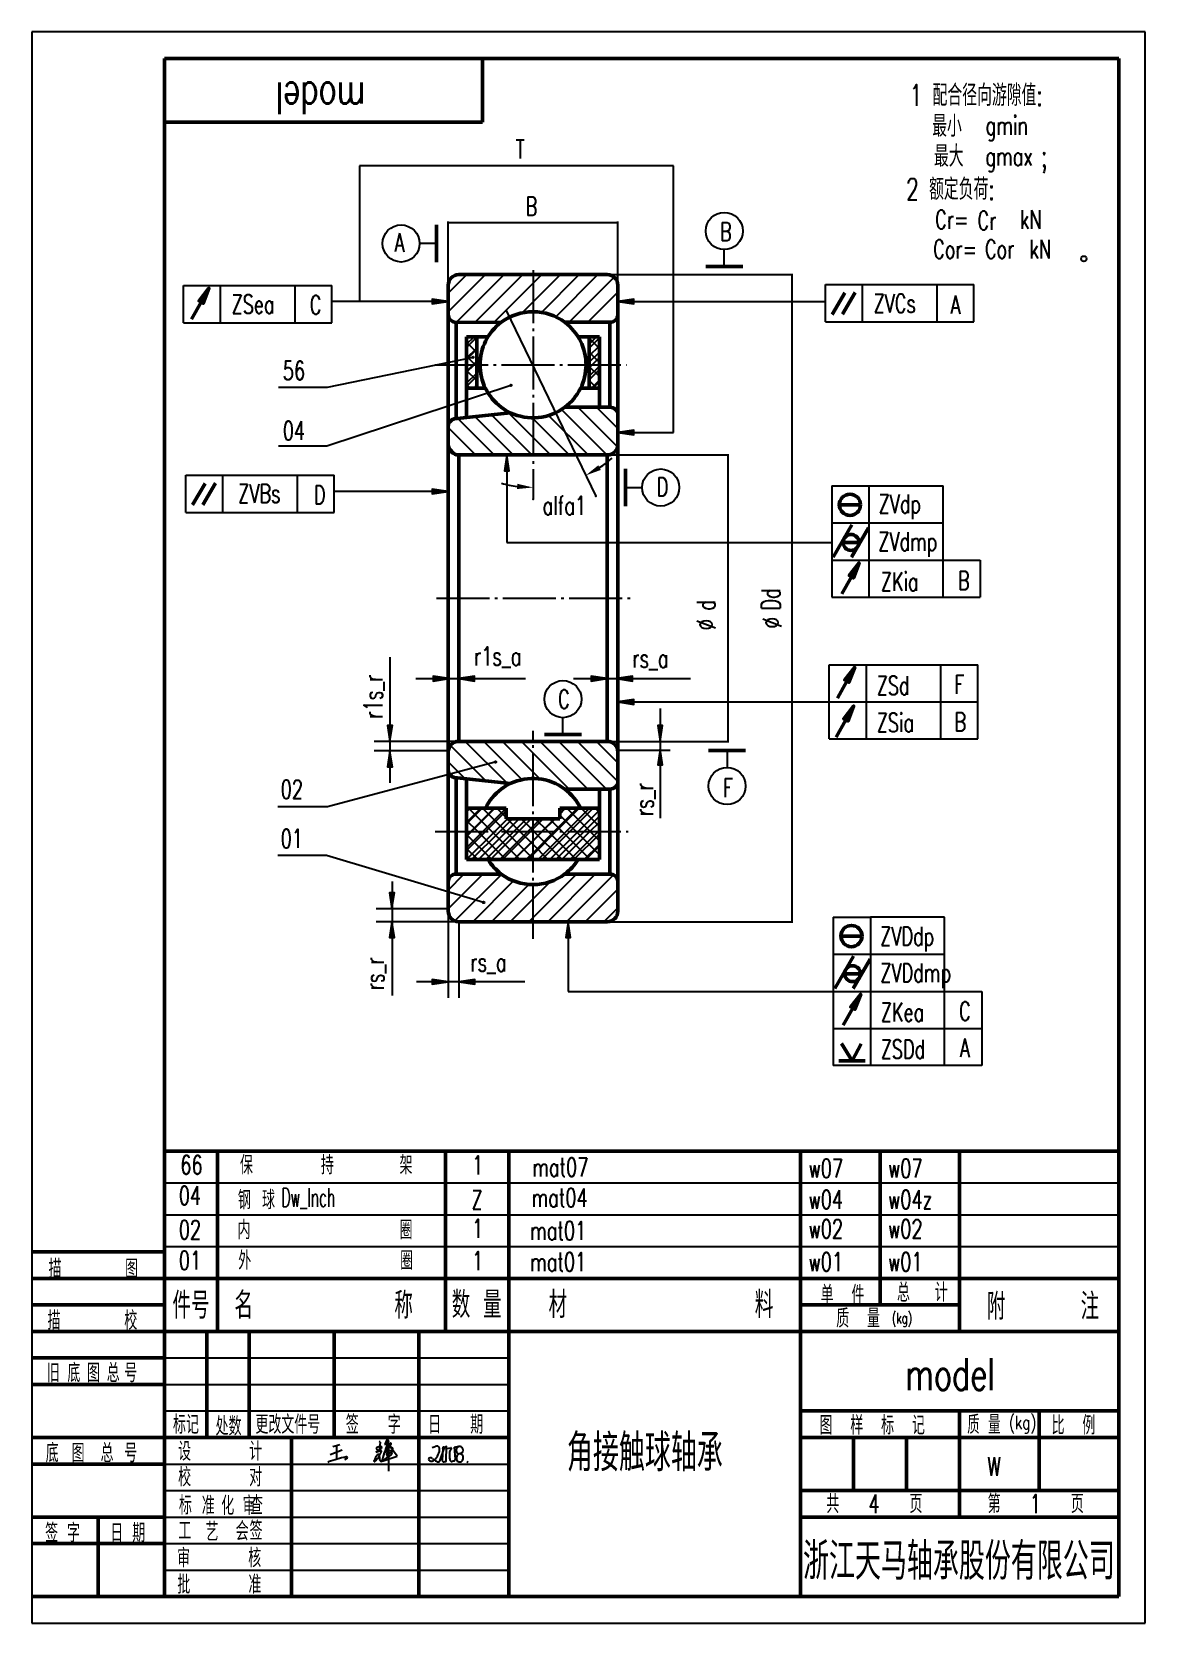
# Model space of a CAD drawing. Header units: millimetres. Extents: x 565 to 775, y 384 to 684.
import ezdxf
from ezdxf.enums import TextEntityAlignment as Align

# ---------------------------------------------------------------- set-up
doc = ezdxf.new("R2010")
doc.units = ezdxf.units.MM
doc.linetypes.add('CENTER', pattern=[12.5, 10, -1, 0.5, -1])
doc.layers.add('1', color=7, linetype='Continuous', lineweight=50)
for name, color, linetype in [('12', 7, 'Continuous'), ('2', 7, 'Continuous'), ('22', 7, 'Continuous'), ('3', 7, 'CENTER'), ('6', 7, 'Continuous')]:
    doc.layers.add(name, color=color, linetype=linetype)
doc.styles.add('HZ', font='SIMPLEX', dxfattribs={"width": 0.7, "bigfont": 'HZTXT'})
doc.dimstyles.get("Standard").update_dxf_attribs({"dimtxt": 0.18, "dimasz": 0.18, "dimexe": 0.18, "dimexo": 0.0625, "dimgap": 0.09, "dimtad": 0, "dimtih": 1, "dimtoh": 1, "dimdec": 4, "dimzin": 0, "dimdsep": 46, "dimtxsty": 'Standard', "dimcen": 0.09, "dimadec": 0, "dimazin": 0, "dimtfac": 1, "dimtdec": 4, "dimtofl": 0, "dimtmove": 0, "dimatfit": 3, "dimfxl": 1, "dimtolj": 1, "dimtzin": 0, "dimarcsym": 0})

# ---------------------------------------------------------------- blocks, each defined once
blk = doc.blocks.new('BLK', base_point=(1, 0))
for points in [[(0, 0), (1, 0), (0, 0.15), (0, -0.15), (1, 0)], [(0, 0.07), (0.5, 0), (0, -0.07)]]:
    blk.add_lwpolyline(points)
blk = doc.blocks.new('*X4')
at = {"color": 0}
for p, q in [((196.52, 37.42), (199.55, 40.45)), ((196.52, 33.89), (203.08, 40.44)), ((197.77, 31.6), (206.61, 40.44)), ((201.15, 31.45), (208.85, 39.15)), ((211.76, 31.45), (220.75, 40.44)), ((215.3, 31.45), (224.29, 40.45)), ((218.83, 31.45), (227.68, 40.3)), ((204.69, 31.45), (211.72, 38.48)), ((208.22, 31.45), (215.77, 38.99)), ((222.37, 31.45), (228.52, 37.6)), ((225.9, 31.45), (228.52, 34.07))]:
    blk.add_line(p, q, dxfattribs=at)
blk = doc.blocks.new('*X5')
at = {"color": 0}
for p, q in [((203.64, 57.99), (196.95, 64.68)), ((207.62, 57.55), (199.72, 65.45)), ((210.47, 58.23), (203.25, 65.45)), ((213.88, 58.35), (206.79, 65.45)), ((219.32, 56.45), (210.32, 65.45)), ((222.86, 56.45), (213.86, 65.45)), ((226.39, 56.45), (217.39, 65.45)), ((228.52, 57.86), (220.93, 65.45)), ((228.52, 61.39), (224.47, 65.45)), ((199.66, 58.43), (196.52, 61.57))]:
    blk.add_line(p, q, dxfattribs=at)
blk = doc.blocks.new('*X6')
at = {"color": 0}
for p, q in [((212.29, 109.45), (204.71, 117.03)), ((215.82, 109.45), (207.89, 117.38)), ((226.43, 109.45), (217.87, 118)), ((228.46, 110.95), (220.96, 118.45)), ((228.52, 114.43), (224.5, 118.45)), ((201.68, 109.45), (196.52, 114.61)), ((205.21, 109.45), (198.34, 116.32)), ((208.75, 109.45), (201.53, 116.67)), ((219.36, 109.45), (212.36, 116.45)), ((222.89, 109.45), (215.45, 116.89)), ((198.1, 109.49), (196.56, 111.03))]:
    blk.add_line(p, q, dxfattribs=at)
blk = doc.blocks.new('*X7')
at = {"color": 0}
for p, q in [((196.52, 136.42), (203.55, 143.45)), ((196.52, 139.95), (200.02, 143.45)), ((198.09, 134.45), (207.09, 143.45)), ((201.63, 134.45), (210.62, 143.45)), ((205.17, 134.45), (214.16, 143.45)), ((210.49, 136.24), (217.69, 143.45)), ((214.1, 136.32), (221.23, 143.45)), ((216.8, 135.48), (224.77, 143.45)), ((219.27, 134.42), (227.82, 142.97)), ((222.82, 134.43), (228.52, 140.13))]:
    blk.add_line(p, q, dxfattribs=at)
blk = doc.blocks.new('*D9')
at = {"layer": '2', "color": 0, "lineweight": -2, "transparency": 16777216}
for p, q in [((643.33, 636.18), (643.33, 648.14)), ((675.33, 636.18), (675.33, 648.14)), ((643.51, 647.96), (675.15, 647.96))]:
    blk.add_line(p, q, dxfattribs=at)
at = {"layer": '2', "color": 0, "transparency": 16777216}
for points in [[(643.51, 647.99), (643.51, 647.93), (643.33, 647.96)], [(675.15, 647.99), (675.15, 647.93), (675.33, 647.96)]]:
    blk.add_solid(points, dxfattribs=at)
at = {"layer": 'DEFPOINTS', "color": 0, "transparency": 16777216}
for p in [(675.33, 647.96), (643.33, 636.11), (675.33, 636.11)]:
    blk.add_point(p, dxfattribs=at)
blk = doc.blocks.new('JZ', base_point=(74.06, 131.06))
at = {"layer": '1'}
blk.add_line((74.32, 131.19), (81.32, 131.19), dxfattribs=at)
at = {"layer": '2'}
blk.add_line((77.82, 131.19), (77.82, 134.36), dxfattribs=at)
blk.add_circle((77.82, 137.86), 3.5, dxfattribs=at)
blk = doc.blocks.new('*D10')
at = {"layer": '2', "color": 0, "lineweight": -2, "transparency": 16777216}
for p, q in [((673.4, 638.11), (708.34, 638.11)), ((708.16, 637.93), (708.16, 516.29)), ((673.4, 516.11), (708.34, 516.11))]:
    blk.add_line(p, q, dxfattribs=at)
at = {"layer": '2', "color": 0, "transparency": 16777216}
for points in [[(708.13, 637.93), (708.19, 637.93), (708.16, 638.11)], [(708.13, 516.29), (708.19, 516.29), (708.16, 516.11)]]:
    blk.add_solid(points, dxfattribs=at)
at = {"layer": 'DEFPOINTS', "color": 0, "transparency": 16777216}
for p in [(673.33, 638.11), (673.33, 516.11), (708.16, 516.11)]:
    blk.add_point(p, dxfattribs=at)
blk = doc.blocks.new('*D11')
at = {"layer": '2', "color": 0, "lineweight": -2, "transparency": 16777216}
for p, q in [((673.3, 604.11), (696.29, 604.11)), ((696.11, 550.29), (696.11, 603.93)), ((673.4, 550.11), (696.29, 550.11))]:
    blk.add_line(p, q, dxfattribs=at)
at = {"layer": '2', "color": 0, "transparency": 16777216}
for points in [[(696.08, 603.93), (696.14, 603.93), (696.11, 604.11)], [(696.08, 550.29), (696.14, 550.29), (696.11, 550.11)]]:
    blk.add_solid(points, dxfattribs=at)
at = {"layer": 'DEFPOINTS', "color": 0, "transparency": 16777216}
for p in [(673.24, 604.11), (696.11, 604.11), (673.33, 550.11)]:
    blk.add_point(p, dxfattribs=at)

msp = doc.modelspace()

# ---------------------------------------------------------------- linework, layer by layer
for p, q in [((621.55559, 417.18949), (622.91107, 417.57739)), ((622.24419, 417.38655), (622.26852, 414.76559)), ((630.83646, 417.00407), (629.68408, 416.10466)), ((630.47253, 417.98184), (630.32063, 416.33499)), ((631.64835, 418.21924), (631.41081, 417.59013)), ((631.41081, 417.59013), (631.64835, 417.64948)), ((632.59665, 417.65197), (631.6526, 416.22533)), ((633.70853, 415.37808), (632.07503, 417.58575)), ((632.07503, 417.58575), (632.07699, 416.18366)), ((632.52176, 417.5613), (632.52176, 417.5613)), ((640.33522, 416.98366), (640.87744, 417.20042)), ((641.76149, 414.39164), (642.63904, 417.02271)), ((642.32275, 416.78261), (642.414, 417.03797)), ((642.63904, 417.02271), (642.49278, 417.07143)), ((642.85203, 417.11093), (642.85203, 416.89205)), ((642.94328, 414.52081), (642.99804, 417.14742)), ((644.49462, 417.05621), (645.36578, 417.23053)), ((644.69539, 414.77617), (644.49462, 417.05621)), ((620.61251, 414.22084), (620.74864, 414.27055)), ((621.05765, 415.70897), (623.34403, 416.54386)), ((624.28181, 415.01961), (623.80427, 414.64841)), ((629.68408, 416.10466), (630.55111, 416.42274)), ((630.32063, 416.33499), (629.82676, 416.72986)), ((631.04757, 414.45603), (633.70853, 415.37808)), ((631.6526, 416.22533), (631.58505, 416.19157)), ((632.07699, 416.18366), (632.07592, 412.55022)), ((642.32275, 416.83733), (642.19499, 414.59377)), ((642.3775, 416.94677), (642.32275, 416.83733)), ((642.85203, 416.89205), (642.96153, 416.78261)), ((642.96153, 416.78261), (643.85584, 416.91029)), ((643.60032, 416.01651), (643.58207, 415.14098)), ((643.87409, 416.65493), (643.65507, 416.30836)), ((644.56763, 414.53905), (644.69539, 414.77617)), ((646.84901, 414.37488), (647.12278, 414.21072))]:
    msp.add_line(p, q)
for centre, radius, start, end in [((631.23874, 412.9864), 4.22345, 98.0146679, 108.9005078), ((630.31576, 417.95854), 0.15849, 8.4525573, 84.1442321), ((630.67271, 417.00644), 0.16376, 359.1714359, 98.0146679), ((649.98017, 410.24107), 19.57483, 155.9855785, 167.0616906), ((632.88602, 415.24451), 1.84234, 97.9202994, 142.0603178), ((631.92152, 418.09608), 0.29965, 104.5678325, 155.7329048), ((631.08576, 420.59404), 2.99782, 280.8166613, 287.7523891), ((631.9457, 418.25813), 0.16213, 341.7540804, 127.8769993), ((631.63406, 420.29479), 2.58187, 278.1438691, 288.0077035), ((632.45528, 417.69336), 0.14785, 296.7181922, 98.9713927), ((632.48407, 416.64573), 0.44869, 315.4460481, 70.7292572), ((641.14167, 416.7251), 0.54383, 16.1691007, 119.0694681), ((642.46333, 416.98303), 0.09318, 71.5750642, 202.902758), ((642.86779, 417.1466), 0.039, 246.154342, 1.1941956), ((642.95241, 417.14837), 0.04564, 358.8058044, 181.1941956), ((645.6742, 416.48382), 0.81759, 126.6989745, 245.1596607), ((645.49037, 416.38587), 0.81279, 70.3740262, 112.022584), ((645.36425, 416.46837), 0.79113, 341.2844619, 59.7018298), ((628.85811, 391.95361), 23.74467, 101.5909492, 109.9700076), ((624.17713, 415.10943), 0.13793, 319.371577, 130.6622652), ((631.7066, 413.89693), 2.42292, 137.0124048, 164.1275062), ((629.01818, 414.48573), 0.36541, 348.9199235, 11.6616905), ((629.44, 414.41443), 0.06322, 179.0259282, 317.3946354), ((626.64482, 417.63045), 4.3238, 311.0887327, 341.1893868), ((629.91797, 416.84395), 0.14607, 108.9005078, 231.3566021), ((630.14562, 415.42244), 0.24637, 50.3483882, 149.0956111), ((627.89064, 414.70986), 2.57541, 357.3547718, 20.5080306), ((630.77924, 414.63935), 0.31961, 188.7008982, 224.456308), ((630.60252, 416.2826), 0.14927, 25.1165159, 110.1466896), ((630.66135, 414.52367), 0.15444, 224.456308, 309.5217625), ((630.62069, 416.29112), 0.1292, 334.8834841, 25.1165159), ((630.48179, 414.74132), 0.4366, 309.5217625, 344.3994333), ((644.05221, 396.91279), 21.95004, 121.6827134, 126.7739565), ((631.00387, 414.56046), 0.11321, 215.420078, 292.7068906), ((631.53006, 416.30161), 0.12301, 142.0603178, 296.5518119), ((632.25984, 415.69837), 0.55875, 146.2303749, 188.9941729), ((631.86239, 415.71506), 0.18621, 213.9675398, 354.8577194), ((632.36563, 415.7575), 0.62325, 92.3396666, 156.205066), ((607.64946, 445.62374), 38.611, 309.1906386, 310.6533732), ((632.31686, 415.95913), 0.42174, 299.3725836, 86.8302727), ((640.03197, 414.64814), 0.43642, 39.2816282, 162.217783), ((640.02169, 414.87157), 0.41519, 192.5394353, 247.1048652), ((640.16157, 415.20279), 0.77474, 247.1048652, 312.8995645), ((642.32422, 416.89917), 2.77837, 225.2955946, 244.4912331), ((638.11102, 417.40947), 3.78708, 312.8995645, 332.460007), ((641.4446, 414.83875), 0.54802, 234.6730877, 305.3269123), ((639.74036, 416.55985), 1.94953, 332.460007, 9.3488615), ((642.47764, 414.57767), 0.28311, 176.7408638, 283.0907307), ((628.00115, 476.83231), 64.19874, 283.0907307, 283.3751901), ((642.82368, 414.49411), 0.12255, 283.3751901, 12.5835602), ((644.93481, 415.11278), 1.35303, 178.8058266, 208.5522016), ((643.99504, 416.09352), 0.40216, 147.7091488, 191.0392829), ((643.98611, 414.59656), 0.27298, 208.5522016, 288.9694749), ((643.86542, 416.84315), 0.06783, 339.2267202, 98.1253977), ((645.92036, 416.06364), 2.12999, 159.2267202, 163.8830539), ((644.73285, 412.42412), 2.02421, 97.8002648, 108.9694749), ((644.44074, 414.55651), 0.12809, 277.8002648, 352.1658628), ((645.59447, 415.10455), 0.68974, 41.1882349, 195.3508845), ((645.44998, 414.79848), 0.53508, 166.6584756, 240.3898405), ((645.49037, 415.08676), 0.81279, 247.977416, 289.6259738), ((644.81867, 417.3979), 1.75416, 293.5900447, 317.5757868), ((645.11861, 415.17196), 1.06748, 307.1571451, 21.2451227)]:
    msp.add_arc(centre, radius, start, end)
at = {"layer": '1'}
for p, q in [((769.79729, 678.88131), (589.79729, 678.88131)), ((589.79729, 678.88131), (589.79729, 388.88131)), ((649.79729, 666.88131), (649.79729, 678.88131)), ((769.79729, 388.88131), (769.79729, 678.88131)), ((589.79729, 666.88131), (649.79729, 666.88131)), ((643.33286, 630.61492), (643.33286, 636.11492)), ((645.33286, 638.11492), (673.33286, 638.11492)), ((675.33286, 633.20688), (675.33286, 636.11492)), ((675.33286, 633.20688), (675.33286, 611.61492)), ((715.73716, 630.56913), (718.11561, 634.68872)), ((717.70395, 630.66698), (720.06372, 634.75423)), ((596.74758, 632.92938), (594.94222, 629.70607)), ((643.33286, 609.45643), (643.33286, 630.61492)), ((644.83286, 629.11492), (653.34365, 629.123)), ((644.83286, 610.9495), (644.83286, 629.11492)), ((665.30683, 629.13437), (674.12045, 629.14275)), ((673.83286, 613.11492), (673.83286, 629.11492)), ((646.81667, 611.1705), (646.81667, 626.40342)), ((646.81667, 626.40342), (649.33286, 626.40342)), ((648.73481, 626.40342), (648.73481, 616.72652)), ((649.33286, 626.40342), (650.84624, 626.40428)), ((669.33286, 626.40342), (667.81947, 626.40428)), ((671.84904, 626.40342), (669.33286, 626.40342)), ((669.93091, 626.40342), (669.93091, 616.72652)), ((671.84904, 613.11492), (671.84904, 626.40342)), ((646.81667, 616.72652), (650.3472, 616.72652)), ((671.84904, 616.72652), (668.31851, 616.72652)), ((644.45383, 610.90775), (655.0371, 612.08461)), ((673.83286, 613.11492), (665.33286, 613.11492)), ((643.33286, 609.45643), (643.33286, 606.11492)), ((675.33286, 611.61492), (675.33286, 606.11492)), ((643.33286, 606.11492), (643.33286, 582.11492)), ((675.33286, 606.11492), (675.33286, 582.11492)), ((645.33286, 604.11492), (659.33286, 604.11492)), ((645.33286, 604.11492), (645.33286, 582.11492)), ((673.33286, 604.11492), (659.33286, 604.11492)), ((673.33286, 604.11492), (673.33286, 582.11492)), ((595.13605, 594.70177), (597.47292, 598.74934)), ((597.06126, 594.72759), (599.42103, 598.81484)), ((717.10122, 594.71672), (721.10122, 594.71672)), ((715.95816, 584.86004), (719.45816, 590.92222)), ((719.40709, 584.8477), (722.605, 590.38664)), ((717.814, 587.62353), (720.814, 587.62353)), ((643.33286, 548.3298), (643.33286, 582.11492)), ((645.33286, 550.11492), (645.33286, 582.11492)), ((673.33286, 550.11492), (673.33286, 582.11492)), ((675.33286, 548.11492), (675.33286, 582.11492)), ((719.37228, 581.14037), (717.56692, 577.91705)), ((718.53693, 561.48301), (716.73157, 558.25969)), ((718.32462, 554.15292), (716.51926, 550.9296)), ((645.33286, 550.11492), (659.33286, 550.11492)), ((673.33286, 550.11492), (659.33286, 550.11492)), ((643.33286, 548.11492), (643.33286, 544.7734)), ((675.33286, 542.61492), (675.33286, 548.11492)), ((643.33286, 544.7734), (643.33286, 542.61492)), ((644.45383, 543.32208), (655.0371, 542.14523)), ((644.83286, 543.28033), (644.83286, 525.11492)), ((646.81667, 543.05933), (646.81667, 527.82641)), ((643.33286, 542.61492), (643.33286, 523.61492)), ((673.83286, 541.11492), (665.33286, 541.11492)), ((671.84904, 541.11492), (671.84904, 527.82641)), ((673.83286, 541.11492), (673.83286, 525.11492)), ((675.33286, 523.58738), (675.33286, 542.61492)), ((646.81667, 537.49881), (654.2853, 537.49881)), ((654.2853, 537.50832), (654.2853, 535.51321)), ((664.38041, 537.51044), (664.38041, 535.51321)), ((664.38041, 537.49881), (671.84904, 537.49881)), ((654.2853, 535.51321), (659.33286, 535.51321)), ((664.38041, 535.51321), (659.33286, 535.51321)), ((644.83286, 525.11492), (653.45594, 525.10672)), ((646.81667, 527.82641), (671.84904, 527.82641)), ((673.83286, 525.11492), (665.38716, 525.10689)), ((643.33286, 523.61492), (643.33286, 518.11492)), ((675.33286, 523.58738), (675.33286, 518.11492)), ((645.33286, 516.11492), (673.33286, 516.11492)), ((717.39697, 513.41505), (721.39697, 513.41505)), ((716.25392, 503.55837), (719.75392, 509.62054)), ((719.70284, 503.54602), (722.90076, 509.08497)), ((718.10976, 506.32185), (721.10976, 506.32185)), ((719.66803, 499.83869), (717.86268, 496.61538)), ((719.50051, 489.90671), (717.51841, 493.17918)), ((719.50051, 489.90671), (721.24999, 493.09773)), ((717.00749, 489.90671), (721.99354, 489.90671)), ((589.79729, 472.88131), (769.79729, 472.88131)), ((599.79729, 472.88131), (599.79729, 438.88131)), ((642.79729, 472.88131), (642.79729, 438.88131)), ((654.79729, 472.88131), (654.79729, 438.88131)), ((709.79729, 472.88131), (709.79729, 388.88131)), ((724.79729, 472.88131), (724.79729, 443.88131)), ((739.79729, 472.88131), (739.79729, 438.88131)), ((564.79729, 453.88131), (589.79729, 453.88131)), ((564.79729, 448.88131), (589.79729, 448.88131)), ((589.79729, 448.88131), (769.79729, 448.88131)), ((564.79729, 443.88131), (589.79729, 443.88131)), ((709.79729, 443.88131), (739.79729, 443.88131)), ((564.79729, 438.88131), (589.79729, 438.88131)), ((589.79729, 438.88131), (769.79729, 438.88131)), ((597.79729, 438.88131), (597.79729, 418.88131)), ((605.79729, 438.88131), (605.79729, 418.88131)), ((621.79729, 438.88131), (621.79729, 418.88131)), ((637.79729, 438.88131), (637.79729, 418.88131)), ((654.79729, 438.88131), (654.79729, 388.88131)), ((564.79729, 433.88131), (589.79729, 433.88131)), ((564.79729, 428.88131), (589.79729, 428.88131)), ((709.79729, 423.88131), (769.79729, 423.88131)), ((739.79729, 423.88131), (739.79729, 403.88131)), ((754.79729, 423.88131), (754.79729, 408.88131)), ((564.79729, 418.88131), (589.79729, 418.88131)), ((589.79729, 418.88131), (654.79729, 418.88131)), ((613.79729, 418.88131), (613.79729, 388.88131)), ((637.79729, 418.88131), (637.79729, 388.88131)), ((709.79729, 418.88131), (769.79729, 418.88131)), ((719.79729, 418.88131), (719.79729, 408.88131)), ((729.79729, 418.88131), (729.79729, 408.88131)), ((564.79729, 413.88131), (589.79729, 413.88131)), ((709.79729, 408.88131), (769.79729, 408.88131)), ((564.79729, 403.88131), (589.79729, 403.88131)), ((577.29729, 403.88131), (577.29729, 388.88131)), ((709.79729, 403.88131), (769.79729, 403.88131)), ((564.79729, 398.88131), (589.79729, 398.88131)), ((564.79729, 388.88131), (769.79729, 388.88131))]:
    msp.add_line(p, q, dxfattribs=at)
for centre, radius in [((719.10122, 594.71672), 2), ((719.314, 587.62353), 1.5), ((719.39697, 513.41505), 2), ((719.60976, 506.32185), 1.5)]:
    msp.add_circle(centre, radius, dxfattribs=at)
for centre, radius, start, end in [((645.33286, 636.11492), 2, 90, 180), ((673.33286, 636.11492), 2, 0, 90), ((644.83286, 630.61492), 1.5, 180, 270), ((659.33286, 621.11492), 10, 52.8540461, 126.7926058), ((673.83286, 630.61492), 1.5, 270, 0), ((659.33286, 621.11492), 10, 126.7926058, 233.1301024), ((659.33286, 621.11492), 10, 306.8698976, 52.8540461), ((659.33286, 621.11492), 10, 233.1301024, 244.5593799), ((659.33286, 621.11492), 10, 244.5593799, 306.8698976), ((673.83286, 611.61492), 1.5, 0, 90), ((644.83286, 609.45643), 1.5, 104.6364382, 180), ((645.33286, 606.11492), 2, 180, 270), ((673.33286, 606.11492), 2, 270, 0), ((645.33286, 548.11492), 2, 90, 180), ((673.33286, 548.11492), 2, 0, 90), ((644.83286, 544.7734), 1.5, 180, 255.3635618), ((659.33286, 533.11492), 10, 53.1301024, 115.4406201), ((659.33286, 533.11492), 10, 126.8698976, 153.9988454), ((659.33286, 533.11492), 10, 115.4406201, 126.8698976), ((659.33286, 533.11492), 10, 26.0011546, 53.1301024), ((673.83286, 542.61492), 1.5, 270, 0), ((644.83286, 523.61492), 1.5, 90, 180), ((659.33286, 533.11492), 10, 211.9278072, 233.2073942), ((659.33286, 533.11492), 10, 233.2073942, 307.0903492), ((659.33286, 533.11492), 10, 306.7926058, 328.0721928), ((673.83286, 523.61492), 1.5, 0, 90), ((645.33286, 518.11492), 2, 180, 270), ((673.33286, 518.11492), 2, 270, 0)]:
    msp.add_arc(centre, radius, start, end, dxfattribs=at)
at = {"layer": '12'}
for p, q in [((646.81667, 624.36603), (648.74692, 626.29628)), ((646.98869, 622.29299), (648.73481, 624.0391)), ((669.93091, 625.02963), (671.3047, 626.40342)), ((669.93091, 622.78456), (671.84904, 624.7027)), ((646.81667, 622.12097), (646.98869, 622.29299)), ((646.81667, 619.8759), (648.05569, 621.11492)), ((648.05569, 621.11492), (648.73481, 621.79404)), ((669.93091, 620.5395), (670.50633, 621.11492)), ((670.50633, 621.11492), (671.84904, 622.45763)), ((646.81667, 617.63084), (648.73481, 619.54897)), ((669.93091, 618.29443), (671.84904, 620.21257)), ((648.15741, 616.72652), (648.73481, 617.30391)), ((670.60805, 616.72652), (671.84904, 617.9675)), ((646.81667, 536.80853), (647.50695, 537.49881)), ((646.81667, 534.56347), (649.75201, 537.49881)), ((647.61318, 533.11492), (651.99708, 537.49881)), ((649.85825, 533.11492), (654.24214, 537.49881)), ((663.32863, 533.11492), (667.71252, 537.49881)), ((664.38041, 536.41176), (665.46746, 537.49881)), ((665.57369, 533.11492), (669.95759, 537.49881)), ((667.81876, 533.11492), (671.84904, 537.1452)), ((652.10331, 533.11492), (654.5016, 535.51321)), ((654.34837, 533.11492), (656.74666, 535.51321)), ((656.59344, 533.11492), (658.99173, 535.51321)), ((659.33286, 533.60927), (661.23679, 535.51321)), ((661.08357, 533.11492), (663.48186, 535.51321)), ((670.06382, 533.11492), (671.84904, 534.90013)), ((646.81667, 532.31841), (647.61318, 533.11492)), ((646.81667, 530.07334), (649.85825, 533.11492)), ((646.81667, 527.82828), (652.10331, 533.11492)), ((649.05987, 527.82641), (654.34837, 533.11492)), ((651.30494, 527.82641), (656.59344, 533.11492)), ((653.55, 527.82641), (658.8385, 533.11492)), ((655.79506, 527.82641), (659.33286, 531.36421)), ((658.8385, 533.11492), (659.33286, 533.60927)), ((659.33286, 531.36421), (661.08357, 533.11492)), ((659.33286, 529.11914), (663.32863, 533.11492)), ((660.28519, 527.82641), (665.57369, 533.11492)), ((662.53026, 527.82641), (667.81876, 533.11492)), ((664.77532, 527.82641), (670.06382, 533.11492)), ((667.02038, 527.82641), (671.84904, 532.65507)), ((658.04013, 527.82641), (659.33286, 529.11914)), ((669.26545, 527.82641), (671.84904, 530.41001)), ((671.51051, 527.82641), (671.84904, 528.16494))]:
    msp.add_line(p, q, dxfattribs=at)
at = {"layer": '2'}
for p, q in [((774.79729, 683.88131), (564.79729, 683.88131)), ((564.79729, 683.88131), (564.79729, 383.88131)), ((774.79729, 383.88131), (774.79729, 683.88131)), ((685.82874, 658.62498), (626.57506, 658.62498)), ((626.57506, 658.62498), (626.57506, 633.02712)), ((685.82874, 608.34839), (685.82874, 658.62498)), ((593.40243, 636.05128), (621.40243, 636.05128)), ((593.40243, 629.05128), (593.40243, 636.05128)), ((600.40243, 629.05128), (600.40243, 636.05128)), ((614.40243, 636.05128), (614.40243, 629.05128)), ((621.40243, 629.05128), (621.40243, 636.05128)), ((714.48904, 636.22106), (742.48904, 636.22106)), ((714.48904, 629.22106), (714.48904, 636.22106)), ((721.48904, 629.22106), (721.48904, 636.22106)), ((735.48904, 636.22106), (735.48904, 629.22106)), ((742.48904, 629.22106), (742.48904, 636.22106)), ((640.33286, 633.02712), (621.40243, 633.02712)), ((678.33286, 633.02712), (714.48904, 633.02712)), ((654.2877, 631.36851), (671.14986, 596.3441)), ((593.40243, 629.05128), (621.40243, 629.05128)), ((714.48904, 629.22106), (742.48904, 629.22106)), ((648.02028, 622.50587), (620.51653, 616.83022)), ((620.51653, 616.83022), (611.31883, 616.83022)), ((655.1616, 617.22085), (620.45863, 605.77764)), ((678.33286, 608.34839), (685.82874, 608.34839)), ((620.45863, 605.77764), (611.31883, 605.77764)), ((593.84635, 600.28168), (621.84635, 600.28168)), ((593.84635, 593.28168), (593.84635, 600.28168)), ((600.84635, 593.28168), (600.84635, 600.28168)), ((614.84635, 600.28168), (614.84635, 593.28168)), ((621.84635, 593.28168), (621.84635, 600.28168)), ((654.40692, 601.11492), (654.40692, 587.58428)), ((640.33286, 597.2039), (621.84635, 597.2039)), ((715.66305, 598.28998), (715.66305, 577.28998)), ((715.66305, 598.28998), (736.66305, 598.28998)), ((722.66305, 598.28998), (722.66305, 577.28998)), ((736.66305, 577.28998), (736.66305, 598.28998)), ((593.84635, 593.28168), (621.84635, 593.28168)), ((715.66305, 591.28998), (736.66305, 591.28998)), ((654.40692, 587.58428), (715.66305, 587.58428)), ((715.66305, 584.28998), (743.66305, 584.28998)), ((743.66305, 584.28998), (743.66305, 577.28998)), ((715.66305, 577.28998), (743.66305, 577.28998)), ((715.2068, 564.57034), (743.2068, 564.57034)), ((715.2068, 550.57034), (715.2068, 564.57034)), ((722.2068, 550.57034), (722.2068, 564.57034)), ((736.2068, 564.57034), (736.2068, 550.57034)), ((743.2068, 550.57034), (743.2068, 564.57034)), ((678.33286, 557.54143), (743.2068, 557.54143)), ((715.2068, 550.57034), (743.2068, 550.57034)), ((652.39584, 546.24094), (620.55514, 537.77012)), ((675.33286, 548.46489), (685.22096, 548.4703)), ((620.55514, 537.77012), (611.21374, 537.77012)), ((620.36213, 528.57368), (611.21374, 528.57368)), ((650.00827, 519.75), (620.36213, 528.57368)), ((715.9588, 516.98831), (715.9588, 488.98831)), ((715.9588, 516.98831), (722.9588, 516.98831)), ((736.9588, 516.98831), (722.9588, 516.98831)), ((722.9588, 516.98831), (722.9588, 488.98831)), ((736.9588, 488.98831), (736.9588, 516.98831)), ((665.96814, 513.11492), (665.96814, 502.98831)), ((715.9588, 509.98831), (736.9588, 509.98831)), ((665.96814, 502.98831), (743.9588, 502.98831)), ((743.9588, 502.98831), (743.9588, 488.98831)), ((715.9588, 495.98831), (743.9588, 495.98831)), ((743.9588, 488.98831), (715.9588, 488.98831)), ((589.79729, 466.88131), (769.79729, 466.88131)), ((589.79729, 460.88131), (769.79729, 460.88131)), ((589.79729, 454.88131), (769.79729, 454.88131)), ((589.79729, 433.88131), (654.79729, 433.88131)), ((589.79729, 428.88131), (654.79729, 428.88131)), ((589.79729, 423.88131), (654.79729, 423.88131)), ((589.79729, 413.88131), (654.79729, 413.88131)), ((589.79729, 408.88131), (654.79729, 408.88131)), ((589.79729, 403.88131), (654.79729, 403.88131)), ((589.79729, 398.88131), (654.79729, 398.88131)), ((589.79729, 393.88131), (654.79729, 393.88131)), ((564.79729, 383.88131), (774.79729, 383.88131))]:
    msp.add_line(p, q, dxfattribs=at)
at = {"layer": '2', "linetype": 'ByBlock'}
for p, q in [((632.34923, 565.97689), (632.34923, 542.3298)), ((637.21416, 561.94731), (657.94544, 561.97615)), ((666.98838, 561.94731), (689.03486, 561.97615)), ((683.32074, 556.32102), (683.32074, 535.61754)), ((645.33285, 550.11492), (629.34923, 550.11492)), ((643.34443, 548.3298), (629.34923, 548.3298)), ((632.73541, 523.69434), (632.75566, 502.19419)), ((643.33286, 518.55205), (629.72455, 518.55205)), ((645.33286, 516.11492), (629.72455, 516.11492)), ((643.33286, 518.55205), (643.33286, 501.77521)), ((645.33286, 516.11492), (645.33286, 501.77521)), ((657.7621, 504.77521), (637.33286, 504.77521))]:
    msp.add_line(p, q, dxfattribs=at)
at = {"layer": '2'}
for centre, radius in [((763.23153, 641.11345), 0.5), ((648.02028, 622.50587), 0.15), ((655.1616, 617.22085), 0.15), ((652.24717, 546.22104), 0.15), ((650.00827, 519.75), 0.15)]:
    msp.add_circle(centre, radius, dxfattribs=at)
at = {"layer": '2', "linetype": 'ByBlock'}
for start, end in [(303.2177696, 310.7275014), (254.9805363, 262.4902682)]:
    msp.add_arc((659.33286, 620.88922), 22.905, start, end, dxfattribs=at)
for p in [(654.2877, 631.36851), (659.33286, 595.75346), (671.14986, 596.3441), (643.52462, 561.94731), (645.31846, 561.94731), (645.31846, 561.94731), (673.3085, 561.94731), (675.10234, 561.94731), (675.10234, 561.94731), (632.34923, 550.11492), (645.33286, 550.11492), (683.32074, 550.11492), (643.16585, 548.3298), (632.72455, 518.55205), (643.33286, 518.55205), (643.33286, 518.55205), (645.33286, 516.11492), (645.33286, 516.11492), (673.33286, 516.11492), (673.33286, 516.11492), (675.33286, 518.11492), (675.33286, 518.11492), (645.33286, 504.77521)]:
    msp.add_point(p, dxfattribs=at)
for points in [[(671.63481, 602.16236), (672.12667, 601.29168), (669.26871, 600.25144)], [(656.37204, 598.6796), (656.30655, 597.68175), (659.33286, 597.98421)]]:
    msp.add_solid(points, dxfattribs=at)
at = {"layer": '22'}
for p, q in [((646.81667, 624.99972), (648.22037, 626.40342)), ((648.73481, 623.44515), (646.81667, 625.36328)), ((646.81667, 622.34807), (648.73481, 624.2662)), ((648.73481, 626.0968), (648.42818, 626.40342)), ((671.84904, 624.19577), (669.90149, 626.14332)), ((669.93091, 624.2491), (671.84904, 626.16723)), ((647.19313, 622.33518), (646.81667, 622.71163)), ((646.81667, 619.69642), (648.23517, 621.11492)), ((648.41339, 621.11492), (647.19313, 622.33518)), ((648.23517, 621.11492), (648.73481, 621.61455)), ((648.73481, 620.7935), (648.41339, 621.11492)), ((669.93091, 621.59745), (671.84904, 623.51558)), ((671.84904, 621.54412), (669.93091, 623.46225)), ((648.73481, 618.14185), (646.81667, 620.05998)), ((646.81667, 617.04477), (648.73481, 618.9629)), ((669.93091, 618.9458), (671.84904, 620.86393)), ((671.84904, 618.89247), (669.93091, 620.8106)), ((671.36334, 616.72652), (669.93091, 618.15895)), ((670.36327, 616.72652), (671.84904, 618.21228)), ((647.49849, 616.72652), (646.81667, 617.40833)), ((646.81667, 537.49525), (646.82023, 537.49881)), ((646.81667, 534.8436), (649.47188, 537.49881)), ((651.56057, 533.11492), (647.17668, 537.49881)), ((647.73964, 533.11492), (652.12353, 537.49881)), ((654.21222, 533.11492), (649.82833, 537.49881)), ((650.39129, 533.11492), (654.2853, 537.00893)), ((656.86387, 533.11492), (652.47998, 537.49881)), ((663.64954, 533.11492), (668.03343, 537.49881)), ((664.38041, 536.49744), (665.38178, 537.49881)), ((670.12213, 533.11492), (665.73823, 537.49881)), ((666.30119, 533.11492), (670.68508, 537.49881)), ((671.84904, 534.03965), (668.38988, 537.49881)), ((671.84904, 536.6913), (671.04153, 537.49881)), ((648.90892, 533.11492), (646.81667, 535.20717)), ((653.04294, 533.11492), (655.44123, 535.51321)), ((655.69459, 533.11492), (658.09288, 535.51321)), ((659.33286, 533.29758), (657.11723, 535.51321)), ((658.34624, 533.11492), (659.33286, 534.10154)), ((659.33286, 534.10154), (660.74453, 535.51321)), ((662.16717, 533.11492), (659.76889, 535.51321)), ((660.99789, 533.11492), (663.39618, 535.51321)), ((664.81882, 533.11492), (662.42054, 535.51321)), ((667.47048, 533.11492), (664.38041, 536.20498)), ((668.95284, 533.11492), (671.84904, 536.01112)), ((646.81667, 532.19195), (647.73964, 533.11492)), ((646.81667, 529.5403), (650.39129, 533.11492)), ((651.54577, 527.82641), (646.81667, 532.55552)), ((647.75443, 527.82641), (653.04294, 533.11492)), ((654.19743, 527.82641), (648.90892, 533.11492)), ((650.40608, 527.82641), (655.69459, 533.11492)), ((656.84908, 527.82641), (651.56057, 533.11492)), ((653.05773, 527.82641), (658.34624, 533.11492)), ((659.33286, 527.99428), (654.21222, 533.11492)), ((655.70938, 527.82641), (659.33286, 531.44989)), ((659.33286, 530.64593), (656.86387, 533.11492)), ((659.51552, 533.11492), (659.33286, 533.29758)), ((659.33286, 531.44989), (660.99789, 533.11492)), ((659.33286, 528.79824), (663.64954, 533.11492)), ((664.80403, 527.82641), (659.51552, 533.11492)), ((661.01269, 527.82641), (666.30119, 533.11492)), ((667.45568, 527.82641), (662.16717, 533.11492)), ((663.66434, 527.82641), (668.95284, 533.11492)), ((670.10733, 527.82641), (664.81882, 533.11492)), ((666.31599, 527.82641), (671.60449, 533.11492)), ((671.84904, 528.73635), (667.47048, 533.11492)), ((671.84904, 531.388), (670.12213, 533.11492)), ((671.60449, 533.11492), (671.84904, 533.35947)), ((648.89412, 527.82641), (646.81667, 529.90387)), ((658.36103, 527.82641), (659.33286, 528.79824)), ((662.15238, 527.82641), (659.33286, 530.64593)), ((668.96764, 527.82641), (671.84904, 530.70782)), ((671.61929, 527.82641), (671.84904, 528.05617)), ((659.50073, 527.82641), (659.33286, 527.99428))]:
    msp.add_line(p, q, dxfattribs=at)
at = {"layer": '3'}
for p, q in [((659.33286, 638.93314), (659.33286, 595.75346)), ((640.90163, 621.11492), (676.93513, 621.11492)), ((641.14816, 577.11492), (677.79433, 577.11492)), ((659.33286, 512.89502), (659.33286, 552.11079)), ((640.90163, 533.11492), (677.29894, 533.11492))]:
    msp.add_line(p, q, dxfattribs=at)

# ---------------------------------------------------------------- block references
at = {"layer": '1'}
for p, xscale, yscale, zscale, rotation in [((598.21358, 635.5468), 3.000000000000002, 3.000000000000002, 3.000000000000002, 60.74709990298249), ((720.83828, 583.75778), 3.00000000000003, 3.00000000000003, 3.00000000000003, 60.74709990298155), ((720.00293, 564.10042), 3.000000000000002, 3.000000000000002, 3.000000000000002, 60.74709990298249), ((719.79062, 556.77033), 3.000000000000002, 3.000000000000002, 3.000000000000002, 60.74709990298249), ((721.13403, 502.45611), 3.000000000000002, 3.000000000000002, 3.000000000000002, 60.74709990298249)]:
    msp.add_blockref('BLK', p, dxfattribs=dict(at, xscale=xscale, yscale=yscale, zscale=zscale, rotation=rotation))
at = {"layer": '2'}
for name, p in [('JZ', (691.63968, 639.53013)), ('*X7', (446.81317, 494.66692)), ('*X6', (446.81317, 494.66692)), ('JZ', (661.2094, 551.28366)), ('*X5', (446.81317, 484.66692)), ('*X4', (446.81317, 484.66692))]:
    msp.add_blockref(name, p, dxfattribs=at)
for p, rotation in [((641.2523, 640.227), 90), ((676.62222, 601.73063), 270), ((699.69963, 548.50328), 180)]:
    msp.add_blockref('JZ', p, dxfattribs=dict(at, rotation=rotation))
at = {"layer": '2', "xscale": 3, "yscale": 3, "zscale": 3}
for p in [(643.33286, 633.02712), (643.33286, 597.2039)]:
    msp.add_blockref('BLK', p, dxfattribs=at)
for p, rotation in [((675.33286, 633.02712), 180), ((675.33286, 608.34839), 180), ((654.40692, 604.11492), 90), ((675.33286, 557.54143), 180), ((665.96814, 516.11492), 90)]:
    msp.add_blockref('BLK', p, dxfattribs=dict(at, rotation=rotation))
at = {"layer": '2', "linetype": 'ByBlock', "xscale": 3, "yscale": 3, "zscale": 3}
for p in [(643.52462, 561.94731), (673.3085, 561.94731), (643.33286, 504.77521)]:
    msp.add_blockref('BLK', p, dxfattribs=at)
for p, rotation in [((645.31846, 561.94731), 180), ((675.10234, 561.94731), 180), ((632.34923, 550.11492), 270), ((683.32074, 550.11492), 270), ((632.34923, 548.3298), 90), ((683.32074, 548.67977), 90), ((632.72455, 518.55205), 270), ((632.72455, 516.11492), 90), ((645.33286, 504.77521), 180)]:
    msp.add_blockref('BLK', p, dxfattribs=dict(at, rotation=rotation))

# ---------------------------------------------------------------- texts
at = {"layer": '2', "style": 'HZ'}
for s, height, width, p in [('1 配合径向游隙值:', 4, 0.7, (730.36475, 669.9222)), ('最小      ', 4, 0.7, (734.61359, 664.10496)), ('最大       ;', 4, 0.7, (734.95733, 658.4376)), ('2 额定负荷:', 4, 0.7, (729.70501, 652.20894)), ('Cr=     kN', 3.5, 0.7, (735.18241, 646.74702)), ('A', 3.5, 0.7, (633.20384, 642.40994)), ('B', 3.5, 0.7, (694.57353, 644.45862)), ('Cor=     kN', 3.5, 0.7, (734.80493, 641.14098)), ('C', 3.5, 0.7, (617.2197, 630.68274)), ('A', 3.5, 0.7, (738.0747, 630.69168)), ('56', 3.5, 0.7, (612.13276, 618.28456)), ('04', 3.5, 0.7, (612.13276, 606.95369)), ('D', 3.5, 0.7, (617.98071, 594.85498)), ('D', 3.5, 0.7, (682.63551, 596.34349)), ('B', 3.5, 0.7, (739.45024, 578.67704)), ('F', 3.5, 0.7, (738.80534, 559.10989)), ('C', 3.5, 0.7, (664.04448, 556.33123)), ('B', 3.5, 0.7, (738.80534, 552.03256)), ('F', 3.5, 0.7, (695.17465, 539.63109)), ('02', 3.5, 0.7, (611.74246, 539.33135)), ('01', 3.5, 0.7, (611.74246, 530.03789)), ('C', 3.5, 0.7, (739.67958, 497.50488)), ('A', 3.5, 0.7, (739.84042, 490.61138)), ('66', 3.5, 0.7, (592.80999, 468.5297)), ('保', 3.5, 0.7, (604.05382, 468.49395)), ('持 ', 3.5, 0.7, (619.32081, 468.49395)), ('架', 3.5, 0.7, (634.15246, 468.49395)), ('1', 3.5, 0.7, (647.84321, 468.49395)), ('04', 3.5, 0.7, (592.52477, 462.75703)), ('钢', 3.5, 0.7, (603.66281, 461.89275)), ('球', 3.5, 0.7, (608.22138, 461.92849)), ('02', 3.5, 0.7, (592.52477, 456.30522)), ('内 ', 3.5, 0.7, (603.58846, 456.26948)), ('圈', 3.5, 0.7, (634.15246, 456.26948)), ('1', 3.5, 0.7, (647.8282, 456.53756)), ('01', 3.5, 0.7, (592.52477, 450.53256)), ('外', 3.5, 0.7, (603.73857, 450.49681)), ('圈', 3.5, 0.7, (634.27255, 450.49681)), ('1', 3.5, 0.7, (647.8282, 450.42532)), ('描', 3.5, 0.7, (567.94913, 448.94033)), ('图', 3.5, 0.7, (582.39047, 448.94033)), ('单  件', 3.5, 0.7, (713.57926, 444.03281)), ('总', 3.5, 0.7, (727.97614, 444.46926)), ('计', 3.5, 0.7, (735.10674, 444.46926)), ('件号', 5, 0.7, (591.32383, 441.28161)), ('名 ', 5, 0.7, (603.01801, 441.28161)), ('称', 5, 0.7, (633.17669, 441.28161)), ('数 量', 5, 0.7, (643.99897, 441.41782)), ('材', 5, 0.7, (662.26954, 441.41782)), ('料', 5, 0.7, (701.16509, 441.41782)), ('附', 5, 0.7, (744.93947, 441.07825)), ('注', 5, 0.7, (762.62335, 441.07825)), ('描', 3.5, 0.7, (567.75398, 439.18219)), ('校', 3.5, 0.7, (582.24036, 439.18219)), ('质  量', 3.5, 0.7, (716.51796, 439.60163)), ('(kg)', 2, 0.7, (727.00329, 440.39443)), ('旧', 3.5, 0.7, (567.60386, 429.29896)), ('底', 3.5, 0.7, (571.50693, 429.29896)), ('图', 3.5, 0.7, (575.21484, 429.29896)), ('总', 3.5, 0.7, (578.92275, 429.29896)), ('号', 3.5, 0.7, (582.24036, 429.29896)), ('标记', 3.5, 0.7, (591.42358, 419.5753)), ('处数', 3.5, 0.7, (599.4577, 419.25841)), ('更改文件号', 3.5, 0.7, (606.96477, 419.5753)), ('签   字', 3.5, 0.7, (624.00639, 419.5753)), ('日   期', 3.5, 0.7, (639.54522, 419.5753)), ('图  样  标  记', 3.5, 0.7, (713.36834, 419.43345)), ('质 量', 3.5, 0.666, (741.24523, 419.55856)), ('比  例', 3.5, 0.7, (757.14271, 419.43345)), ('角接触球轴承', 7, 0.7, (665.72575, 412.51732)), ('底', 3.5, 0.7, (567.41666, 414.19709)), ('图', 3.5, 0.7, (572.29549, 414.19709)), ('总', 3.5, 0.7, (577.75978, 414.19709)), ('号', 3.5, 0.7, (582.2483, 414.19709)), ('设      计', 3.5, 0.7, (592.39233, 414.51851)), ('校      对', 3.5, 0.7, (592.39464, 409.66254)), ('共   4   页', 3.5, 0.7, (714.65482, 404.62024)), ('第   1   页', 3.5, 0.7, (745.08838, 404.62024)), ('签 字', 3.5, 0.7, (567.30363, 399.14883)), ('日 期', 3.5, 0.7, (579.59828, 399.14883)), ('审      核', 3.5, 0.7, (592.20255, 394.41642)), ('批      准', 3.5, 0.7, (592.24445, 389.4211))]:
    msp.add_text(s, height=height, dxfattribs=dict(at, width=width)).set_placement(p)
at = {"layer": '2', "style": 'HZ', "width": 0.7}
for p in [(706.17832, 571.43046), (693.73355, 571.07302)]:
    msp.add_text('%%C', height=3.5, rotation=90, dxfattribs=at).set_placement(p)
at = {"layer": '2', "style": 'HZ', "width": 0.761019}
msp.add_text('(kg)', height=2.5, dxfattribs=at).set_placement((749.09639, 420.45806), (754.26045, 420.45806), align=Align.FIT)
at = {"layer": '2', "color": 0, "style": 'HZ', "width": 0.7}
for s, p in [('标      查', (592.53644, 404.34926)), ('准 ', (596.8541, 404.28115)), (' 化', (598.8479, 404.28115)), (' 审', (602.88297, 404.28115)), ('工      签', (592.46054, 399.55626)), ('艺', (597.55297, 399.3561)), ('会', (603.24886, 399.46143))]:
    msp.add_text(s, height=3.5, dxfattribs=at).set_placement(p)
at = {"layer": '2', "style": 'HZ', "width": 0.7}
msp.add_text('浙江天马轴承股份有限公司', height=7, dxfattribs=at).set_placement((739.65573, 392.05789), align=Align.CENTER)
at = {"layer": '6', "style": 'HZ', "width": 0.7}
for s, height, rotation, p in [('model', 6, 180, (627.69805, 674.3442)), ('d', 3.5, 90, (693.71854, 574.80827)), ('Dd', 3.5, 90, (705.92312, 574.80827)), ('r1s_r', 3.5, 90, (630.92422, 554.41628)), ('rs_r', 3.5, 90, (682.02435, 536.0617)), ('rs_r', 3.5, 90, (631.20945, 503.2129))]:
    msp.add_text(s, height=height, rotation=rotation, dxfattribs=at).set_placement(p)
at = {"layer": '6', "style": 'HZ'}
for s, height, width, p in [('gmin', 3.5, 0.7, (744.70424, 664.48342)), ('T', 3.5, 0.7, (656.06927, 660.02214)), ('gmax', 3.5, 0.7, (744.66426, 658.65033)), ('B', 3.5, 0.7, (657.90466, 649.2453)), ('Cr', 3.5, 0.7, (743.16406, 646.55043)), ('Cor', 3.5, 0.7, (744.57298, 641.17672)), ('ZSea', 3.5, 0.7, (602.47985, 630.77752)), ('ZVCs', 3.5, 0.7, (723.56646, 630.9473)), ('ZVBs', 3.5, 0.7, (603.72408, 595.10831)), ('alfa1', 3.5, 0.7, (661.14295, 592.82329)), ('ZVdp', 3.5, 0.7, (724.51934, 593.15249)), ('ZVdmp', 3.5, 0.7, (724.46025, 586.0593)), ('ZKia', 3.5, 0.7, (724.90822, 578.48415)), ('r1s_a', 3.5, 0.7, (648.20279, 564.44249)), ('rs_a', 3.5, 0.7, (678.04623, 564.01356)), ('ZSd', 3.5, 0.7, (724.15623, 558.91018)), ('ZSia', 3.5, 0.7, (724.15623, 551.90556)), ('ZVDdp', 3.5, 0.7, (724.8151, 511.65055)), ('rs_a', 3.5, 0.7, (647.49724, 506.75156)), ('ZVDdmp', 3.5, 0.7, (724.83932, 504.75024)), ('ZKea', 3.5, 0.7, (724.90823, 497.32815)), ('ZSDd', 3.5, 0.7, (724.90823, 490.32815)), ('mat07', 3.5, 0.7, (659.16165, 468.08345)), ('w07', 3.5, 0.7, (711.29734, 467.87988)), ('w07', 3.5, 0.7, (726.29734, 467.87988)), ('Dw_Inch', 3.5, 0.55, (611.88761, 462.40005)), ('Z', 3.5, 0.7, (647.7074, 461.92849)), ('mat04', 3.5, 0.7, (659.0399, 462.33955)), ('w04', 3.5, 0.7, (711.29734, 461.99998)), ('w04z', 3.5, 0.7, (726.29734, 461.99998)), ('mat01', 3.5, 0.7, (658.76968, 456.12008)), ('w02', 3.5, 0.7, (711.29734, 456.45965)), ('w02', 3.5, 0.7, (726.29734, 456.45965)), ('mat01', 3.5, 0.7, (658.76968, 450.24018)), ('w01', 3.5, 0.7, (711.29734, 450.24018)), ('w01', 3.5, 0.7, (726.29734, 450.24018)), ('model', 6, 0.7, (729.55506, 427.81078)), ('W', 3.5, 0.7, (745.02366, 411.67382))]:
    msp.add_text(s, height=height, dxfattribs=dict(at, width=width)).set_placement(p)

# ---------------------------------------------------------------- dimensions: what is measured, and where the dimension line sits
at = {"layer": '2'}
dim = msp.add_linear_dim(base=(675.33286, 647.96304), p1=(643.33286, 636.11492), p2=(675.33286, 636.11492), text=' ', dimstyle='Standard', dxfattribs=at)
dim.commit()
dim.dimension.update_dxf_attribs({"geometry": '*D9', "text_midpoint": (659.33286, 647.96304)})
for base, p1, p2, picture, middle in [((708.16318, 516.11492), (673.33286, 638.11492), (673.33286, 516.11492), '*D10', (708.16318, 577.11492)), ((696.10871, 604.11492), (673.33286, 550.11492), (673.2409, 604.11492), '*D11', (696.10871, 577.11492))]:
    dim = msp.add_linear_dim(base=base, p1=p1, p2=p2, angle=90, text=' ', dimstyle='Standard', dxfattribs=at)
    dim.commit()
    dim.dimension.update_dxf_attribs({"geometry": picture, "text_midpoint": middle})

doc.saveas('drawing.dxf')
